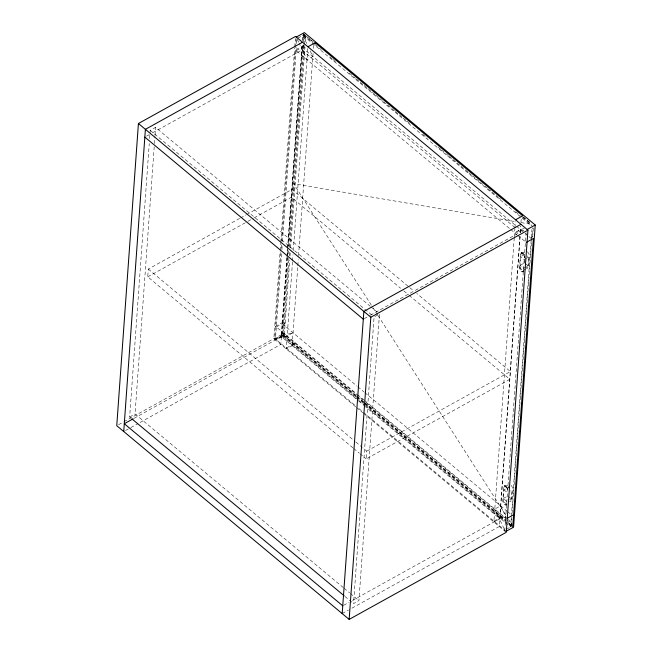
<?xml version="1.0" encoding="UTF-8"?>
<svg xmlns="http://www.w3.org/2000/svg" width="652" height="652" viewBox="0 0 652 652"><rect width="100%" height="100%" fill="white"/><g stroke="black" fill="none" stroke-linecap="round" stroke-linejoin="round"><path stroke-width="0.49" stroke-dasharray="3.26 2.44" d="M131.215 418.299L129.658 417.003L149.259 143.53M149.626 138.469L150.204 130.359L155.592 127.376L370.116 306.171M343.327 587.607L135.045 414.012L154.361 144.597M154.426 143.579L154.94 136.488M155.013 135.477L155.592 127.376M352.944 447.867L147.751 276.839L148.306 269.072L239.634 218.444M355.739 406.848L273.873 338.608L280.124 251.403M280.197 250.392L280.702 243.294M280.776 242.283L294.728 47.588M294.802 46.577L295.389 38.46M286.921 257.646L281.314 335.804L293.025 332.756L287.19 335.992L274.647 339.26L280.89 252.161M281.175 248.094L281.615 241.998M281.688 240.987L296.244 37.938M281.591 253.824L275.421 339.904L282.601 335.919L288.192 257.915M281.884 249.757L282.169 245.698M282.463 241.631L296.367 47.653M296.66 43.627L297.019 38.59L298.755 42.266M286.986 256.676L287.499 249.529M287.573 248.551L302.202 44.417M302.487 40.432L302.854 35.355L531.38 225.828M287.092 257.214L280.841 344.419L138.819 423.148M287.165 256.203L287.671 249.105M287.744 248.094L302.365 44.189M355.886 397.003L281.827 335.275L287.556 255.291M287.63 254.272L287.923 250.213M288.217 246.146L302.561 46.047L304.109 47.343L305.006 46.838L303.457 45.55L295.38 50.033L509.929 228.852M302.96 40.44L303.49 33.097M288.477 253.905L288.746 250.727M288.991 246.79L304.264 34.328L305.812 35.615L305.34 42.168M288.893 259.626L283.375 336.571L284.272 336.073L289.716 260.148M289.186 255.568L289.472 251.501M289.765 247.434L304.239 45.469M304.313 44.532L304.916 36.113L305.812 35.615M290.01 256.081L290.23 253.033M290.588 247.956L305.006 46.838M292.512 261.843L286.261 348.942L294.345 344.468L294.468 342.74L293.571 343.237L293.449 344.965M292.577 260.824L293.017 254.736M293.31 250.67L307.866 47.629M292.161 344.843L297.76 266.733M297.834 265.723L298.274 259.626M298.559 255.56L313.05 53.456M313.408 48.419L313.628 45.404M374.859 316.538L379.472 313.979L358.926 600.614L353.539 603.597L374.085 316.962M409.203 295.413L509.856 379.301L366.212 458.918L366.766 451.151L362.871 447.9M514.249 237.833L493.882 521.983L501.958 517.501L502.081 515.781L501.184 516.278L501.062 518.006M514.322 236.815L514.901 228.73M514.974 227.719L515.406 221.672M499.774 517.884L519.937 236.627M520.231 232.568L520.663 226.497M520.948 222.471L521.241 218.436M520.092 236.489L499.302 526.506L349.293 609.653M520.377 232.438L520.826 226.268M506.832 501.38L503.344 498.47L503.963 489.839L508.454 487.346M525.781 267.027L523.54 268.265L520.052 265.364L520.671 256.725L525.162 254.239M504.721 531.021L526.107 232.731M508.421 488.071L508.56 486.058M524.55 263.025L524.884 258.078M509.823 499.717L511.315 498.886L511.934 490.255L510.443 491.086M526.531 266.611L528.03 265.78L528.65 257.149L527.248 255.983M365.552 406.009L510.622 526.922L531.217 239.577M531.356 237.638L531.942 229.496M508.927 523.32L512.032 525.895L511.135 526.392L511.796 517.183M512.056 513.442L531.576 241.232M531.649 240.213L532.537 227.817M532.708 236.888L533.507 225.722M297.85 38.126L304.199 34.605L303.424 33.961M296.155 50.677L303.335 46.691M146.61 136.113L149.275 134.638M152.829 132.674L301.949 50.017L515.724 228.192M240.523 217.955L245.845 215.005M246.733 214.516L291.949 189.447L408.983 286.994M147.751 276.839L247.059 221.794M247.947 221.305L253.269 218.355M254.15 217.858L291.395 197.222L400.621 288.257M276.35 326.954L283.53 322.968M129.658 417.003L135.045 414.012M118.534 424.713L122.975 422.251M123.864 421.762L273.873 338.608M274.647 339.26L284.394 334.346L281.827 335.275M275.478 339.04L282.666 335.063M134.051 418.323L281.395 336.652L357.858 400.377M125.51 430.524L129.944 428.062M130.832 427.573L137.939 423.637M286.326 348.078L293.506 344.101M364.183 318.689L369.513 315.739M370.393 315.242L520.402 232.096L516.506 228.844M531.861 237.165L532.757 236.668M521.144 252.764L521.592 252.511M521.298 253.856L525.789 251.37M526.4 258.388L524.159 259.635L520.671 256.725M527.15 257.972L528.65 257.149M520.052 265.364L524.542 262.87M523.417 270.319L525.659 269.072M526.409 268.657L527.908 267.825M522.676 271.908L523.124 271.664M366.766 451.151L510.41 371.526L416.783 293.498M504.436 485.87L504.884 485.626M504.591 486.971L508.332 484.892M503.344 498.47L507.835 495.985M509.701 501.771L511.201 500.94M505.968 505.023L506.417 504.77M493.939 521.119L501.119 517.142M343.637 605.325L348.967 602.375M352.512 600.41L499.856 518.731L365.658 406.881M342.194 613.589L348.404 610.142M506.449 529.237L511.967 526.18L511.258 524.673L508.935 522.733M524.347 228.502L520.443 229.52L514.607 232.756L526.319 229.708M514.175 221.411L293.555 183.693L372.569 307.043M521.201 222.609L532.228 224.5M307.361 36.911L310.458 39.495M311.232 40.139L313.555 42.078M523.499 217.051L526.596 219.634M527.37 220.278L530.467 222.862M304.973 35.249L313.563 42.404M522.659 216.684L531.184 223.791M303.359 34.825L312.658 42.576M314.981 44.507L321.224 49.715M329.814 56.871L332.153 58.819M332.936 59.471L336.839 62.722M349.325 73.13L355.568 78.338M356.351 78.99L359.472 81.59M360.254 82.242L363.376 84.841M364.158 85.493L367.28 88.093M368.054 88.745L375.079 94.597M375.862 95.249L378.983 97.849M379.766 98.501L382.887 101.109M383.669 101.753L386.791 104.361M387.573 105.005L394.599 110.864M395.373 111.516L398.494 114.116M399.277 114.768L402.398 117.368M403.18 118.02L406.302 120.62M407.084 121.272L410.206 123.872M422.692 134.279L427.378 138.183M438.307 147.295L440.646 149.243M441.428 149.895L448.446 155.746M449.228 156.398L452.349 159.006M453.132 159.65L456.253 162.258M457.036 162.902L460.157 165.51M460.94 166.162L467.965 172.014M468.739 172.666L471.869 175.266M472.643 175.918L475.764 178.518M476.547 179.17L479.668 181.769M480.451 182.421L487.476 188.273M488.258 188.925L491.38 191.525M492.154 192.177L495.284 194.785M496.058 195.429L498.405 197.385M499.179 198.037L500.744 199.333M515.569 211.696L520.255 215.6M522.594 217.548L531.893 225.299M301.99 47.441L515.765 225.616M516.547 226.268L524.322 232.748M525.096 233.392L528.193 235.975M528.968 236.619L531.29 238.559M510.712 229.504L516.938 234.696M517.712 235.339L525.455 241.794M525.235 263.457L528.03 265.78M409.766 287.638L413.661 290.89M403.743 290.857L408.429 294.761M370.89 306.823L377.133 312.023M150.204 130.359L371.746 315.014M503.963 489.839L507.443 492.741M508.527 496.563L511.315 498.886M282.756 322.324L284.305 323.62L285.201 323.123L283.653 321.827L275.576 326.31L356.66 393.889M282.186 323.718L357.027 386.098M357.809 386.75L364.052 391.958M364.835 392.61L506.84 510.964M507.615 511.608L510.712 514.192M357.435 394.541L363.686 399.741M364.46 400.393L506.425 518.715M363.156 399.986L282.846 333.05L281.949 333.547L356.008 395.275M366.277 402.586L505.952 519.008M506.726 519.652L512.154 524.175M356.791 395.927L363.816 401.779M364.598 402.431L505.83 520.149M282.723 334.778L356.008 395.854M356.783 396.506L363.808 402.357M364.59 403.009L505.83 520.736M355.976 396.163L281.892 334.411L274.704 338.396L355.788 405.976M356.725 396.791L363.775 402.667M364.533 403.295L505.773 521.013M508.845 523.58L511.967 526.18M356.668 397.655L363.694 403.507M364.476 404.158L511.135 526.392M281.314 335.804L357.752 399.513M358.502 400.141L364.77 405.365M358.641 401.029L364.884 406.237M358.91 408.576L362.814 411.828M363.596 412.48L505.561 530.801M356.514 407.492L362.765 412.7M363.531 413.344L505.496 531.665L494.803 509.033L500.646 505.797L506.286 517.737M148.306 269.072L355.063 441.396M355.845 442.048L362.088 447.248M353.726 448.519L359.187 453.067M359.969 453.719L366.212 458.918M344.109 588.259L349.57 592.815M350.344 593.459L358.926 600.614M344.957 596.45L353.539 603.597M373.115 307.899L377.5 314.753M378.054 315.609L505.895 515.194M508.642 519.481L513.026 526.335M302.854 35.355L306.758 43.619M310.23 50.97L312.83 56.479L306.994 59.715L299.187 43.179M508.454 522.333L510.622 526.922M523.352 270.857A2.967 1.491 61 0 1 521.258 271.403A2.967 1.491 61 0 1 519.481 267.63L520.467 253.815A2.967 1.491 61 0 1 522.562 253.269A2.967 1.491 61 0 1 524.347 257.043M527.403 251.827A3.04 1.532 61 0 1 529.22 255.168L528.348 267.255A3.04 1.532 61 0 1 526.294 267.369M506.645 503.963A2.967 1.491 61 0 1 504.55 504.509A2.967 1.491 61 0 1 502.773 500.736L503.76 486.922A2.967 1.491 61 0 1 505.854 486.384A2.967 1.491 61 0 1 507.631 490.149M506.971 503.205A3.04 1.532 61 0 1 504.868 502.765A3.04 1.532 61 0 1 503.279 499.628L503.222 500.491A2.967 1.491 61 0 0 504.746 504.037A2.967 1.491 61 0 0 506.987 504.224M507.704 489.562A3.04 1.532 61 0 0 505.756 487.109A3.04 1.532 61 0 0 504.143 487.541L504.208 486.677A2.967 1.491 61 0 1 505.544 485.675A2.967 1.491 61 0 1 507.623 487.908M511.135 485.365A3.04 1.532 61 0 1 512.513 488.283L511.641 500.369A3.04 1.532 61 0 1 510.027 500.793M519.986 266.513L519.929 267.377A2.967 1.491 61 0 0 521.706 271.15A2.967 1.491 61 0 0 523.801 270.604L523.866 269.749A3.04 1.532 61 0 1 521.804 269.855A3.04 1.532 61 0 1 519.986 266.513M520.915 253.563L520.858 254.427A3.04 1.532 61 0 1 522.92 254.321A3.04 1.532 61 0 1 524.73 257.654L524.795 256.798A2.967 1.491 61 0 0 523.01 253.025A2.967 1.491 61 0 0 520.915 253.563"/><path stroke-width="0.98" d="M138.42 123.521L116.757 425.699L349.162 619.4L506.27 532.317L527.933 230.132L295.527 36.431L138.42 123.521L370.825 317.222L349.162 619.4M123.733 431.51L145.396 129.332L302.504 42.241M315.046 43.643L315.103 42.779L307.923 46.765M342.194 613.589L363.857 311.411L520.964 224.321M512.741 526.824L533.409 238.461L526.229 242.438M296.301 37.082L304.386 32.6L535.243 225.013L513.58 527.191L506.294 531.225M133.163 418.82L124.287 423.735L342.748 605.822M515.536 219.805L522.725 215.82L315.103 42.779M527.158 229.488L535.243 225.013M370.825 317.222L527.933 230.132M507.223 518.275L513.613 514.738M144.834 137.099L363.294 319.178M131.997 418.951L344.183 595.798"/></g></svg>
